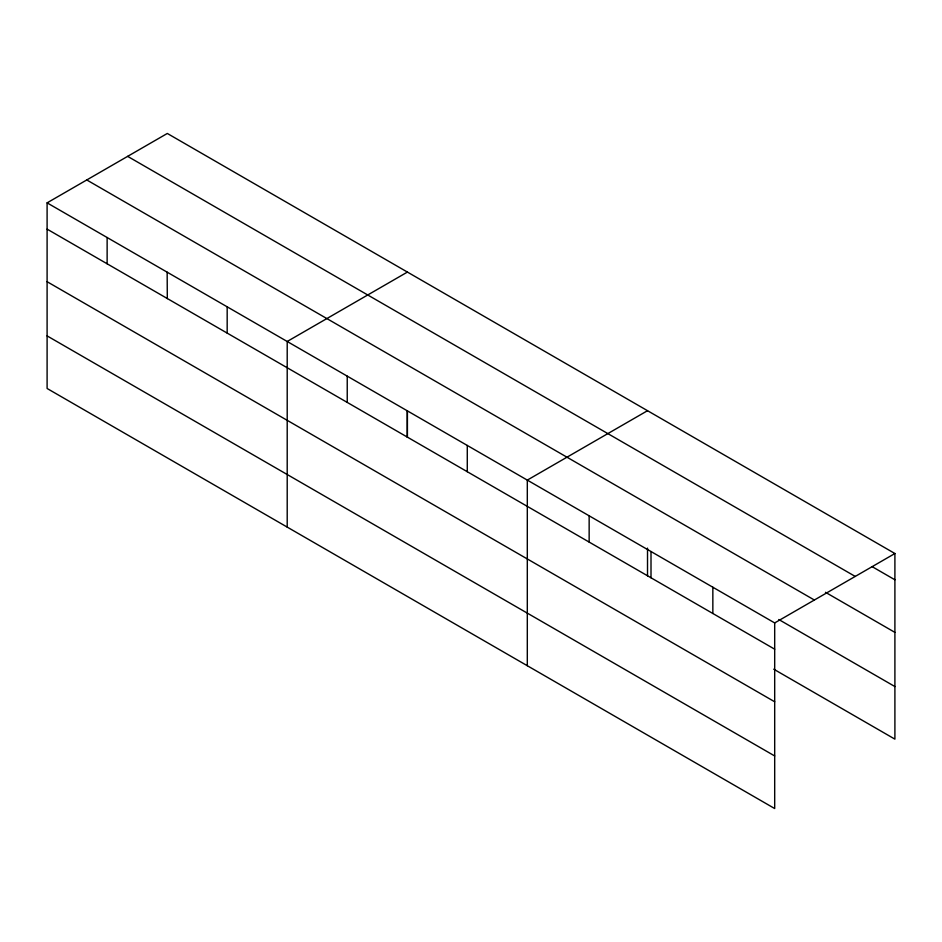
<?xml version="1.0" encoding="UTF-8"?>
<svg xmlns="http://www.w3.org/2000/svg" width="942" height="942" viewBox="0 0 942 942"><rect width="100%" height="100%" fill="white"/><g stroke="black" fill="none" stroke-linecap="round" stroke-linejoin="round"><path stroke-width="1.41" d="M774.689 701.778L774.689 622.933L47.1 202.86L47.1 388.481L774.689 808.542L774.689 701.778L47.1 281.705M773.735 669.185L894.9 739.14L894.9 553.519L167.311 133.458L47.1 202.86M407.415 272.073L287.204 341.475L287.204 527.096M647.519 410.7L527.308 480.102L527.308 665.723M774.689 622.933L894.9 553.519M872.186 566.672L894.9 579.789M127.641 156.36L855.23 576.433M825.486 592.306L894.9 632.376M86.77 179.957L814.359 600.019M778.787 619.518L894.9 686.553M47.1 229.13L774.689 649.191M47.1 335.894L774.689 755.955M712.847 587.219L712.847 613.489M651.004 551.517L651.004 577.787M647.519 548.114L647.519 575.868M589.15 515.804L589.15 542.074M467.279 445.448L467.279 471.718M407.415 410.959L407.415 437.241M407.262 410.794L407.262 437.064M347.233 376.141L347.233 402.399M227.175 306.821L227.175 333.091M167.158 272.167L167.311 298.626M107.129 237.514L107.129 263.784"/></g></svg>
